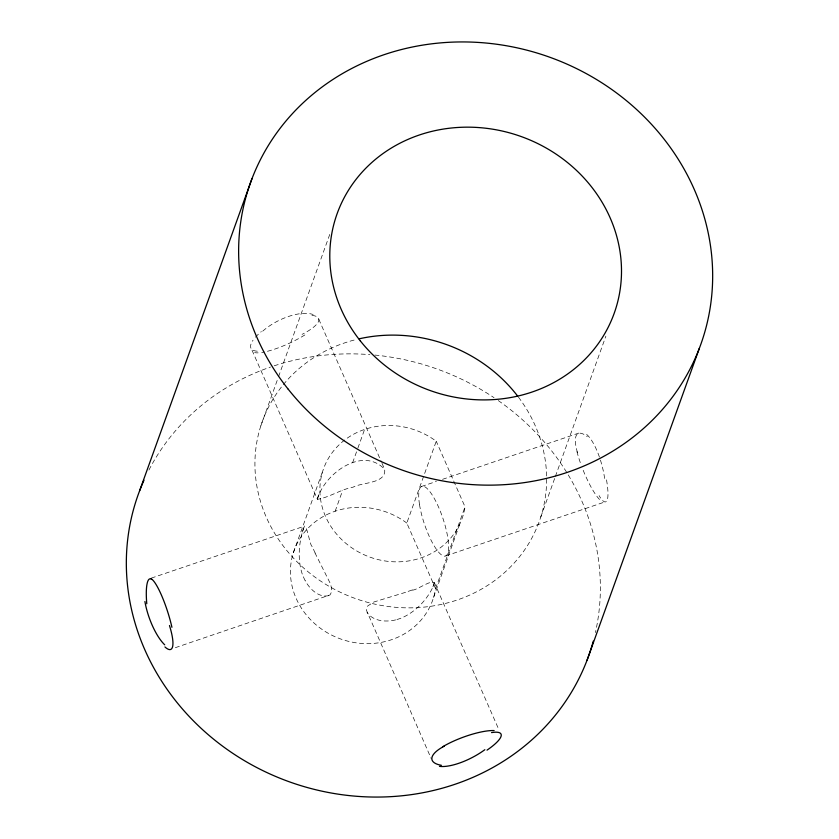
<?xml version="1.0" encoding="UTF-8"?>
<svg xmlns="http://www.w3.org/2000/svg" width="839" height="839" viewBox="0 0 839 839"><rect width="100%" height="100%" fill="white"/><g stroke="black" fill="none" stroke-linecap="round" stroke-linejoin="round"><path stroke-width="0.63" stroke-dasharray="4.2 3.15" d="M317.436 499.331C323.833 474.287 362.417 445.519 384.661 469.347C386.527 483.778 361.955 482.184 353.114 487.155C340.791 489.368 329.276 497.464 317.436 499.331L251.574 349.192M412.348 590.027C415.819 591.149 436.091 575.953 433.868 585.045C427.691 599.088 416.438 611.191 402.416 617.609A32.931 22.905 -34 0 1 395.62 619.853M317.289 498.723L319.281 493.185M434.361 582.885L432.368 588.422M312.202 546.546C309.591 545.79 306.508 519.645 303.487 528.434C298.768 543.085 297.394 559.351 302.271 574.138M302.365 531.978L304.358 526.452M433.585 597.431L459.762 524.113M260.814 425.918L278.087 377.928M278.527 376.701L330.367 232.728M293.367 552.681L322.816 470.889M335.16 511.213L342.648 490.416M352.621 462.688L357.12 450.207M357.865 448.131L364.608 429.411M406.81 523.054A73.612 67.456 19.8 0 0 298.39 541.145A73.612 67.456 19.8 0 0 341.442 639.255A73.612 67.456 19.8 0 0 435.577 588.632L406.81 523.054L436.249 441.262A73.612 67.456 19.8 0 0 327.839 459.353A73.612 67.456 19.8 0 0 370.88 557.463A73.612 67.456 19.8 0 0 465.026 506.84L436.249 441.262M435.577 588.632L465.026 506.84M540.756 517.055L554.936 477.685M555.376 476.447L605.873 336.177M175.351 647.677L330 594.956L332.003 591.17L330.66 584.196L315.055 553.048M151.282 578.123L304.714 526.063M421.493 486.484L436.353 481.439M442.541 479.331L580.011 432.672M445.845 555.879L604.08 502.225M328.72 595.659C318.516 597.934 309.654 588.81 305.123 580.64M405.541 592.334L373.9 601.993L367.839 605.863L366.339 610.037L431.256 758.718M395.609 619.916C385.898 622.234 372.956 621.405 366.989 612.271M318.82 319.292L381.504 462.142M382.028 463.338L384.661 469.347M434.214 582.276L498.513 728.839M148.933 470.018A239.23 219.22 19.8 0 1 270.494 367.052M274.185 365.814A239.23 219.22 19.8 0 1 369.873 354.624M374.876 355.065A239.23 219.22 19.8 0 1 494.035 397.676M498.261 400.57A239.23 219.22 19.8 0 1 595.407 632.575M518.46 397.162A147.213 134.901 19.8 0 1 473.731 593.194A147.213 134.901 19.8 0 1 267.326 519.488A147.213 134.901 19.8 0 1 356.711 339.396M577.484 452.588A36.685 11.368 61.6 0 1 587.269 436.658M599.528 499.488A36.685 7.677 67.8 0 1 582.759 469.232M580.294 462.604A36.685 7.677 67.8 0 1 576.655 450.407M606.513 479.877A36.685 7.488 74.4 0 1 599.098 495.618M586.66 434.413A36.685 11.536 74.8 0 1 604.625 478.471M262.733 331.153A36.685 16.528 -26.6 0 1 313.115 314.531M257.311 351.184A36.685 11.746 -28.4 0 1 253.042 340.204M255.444 337.194A36.685 11.746 -28.4 0 1 261.338 331.573M304.851 334.96A36.685 8.306 -24.8 0 1 261.726 352.485M258.097 352.852A36.685 8.306 -24.8 0 1 254.657 352.59M311.972 315.391A36.685 10.362 -19.1 0 1 302.082 334.362M315.181 553.09A32.931 6.471 62.7 0 1 312.36 546.682M305.176 580.578A32.931 21.762 82.5 0 1 302.334 574.096M412.127 590.006A32.931 5.317 -16.2 0 1 405.426 592.261M419.521 504.617A36.801 9.669 71.3 0 0 444.943 556.152A36.801 9.669 71.3 0 0 436.553 502.771A36.801 9.669 71.3 0 0 419.521 504.617"/><path stroke-width="1.26" d="M139.641 490.721L251.941 178.791M587.059 660.209L699.359 348.279M593.288 641.101A239.23 219.22 19.8 0 1 289.528 781.875A239.23 219.22 19.8 0 1 143.993 480.233M359.071 338.841A147.213 134.901 19.8 0 1 517.705 396.165M146.773 603.755A36.685 7.624 80.7 0 1 151.807 579.487M151.188 578.805A36.685 6.806 72.1 0 1 171.922 627.299M169.478 625.548A36.685 9.009 66.6 0 1 164.947 646.942M164.706 644.824A36.685 12.396 70.3 0 1 144.916 601.521M441.377 765.294A36.685 12.554 -13.8 0 1 444.24 746.165M442.552 746.836A36.685 9.061 -20.3 0 1 494.129 730.57M491.539 732.604A36.685 9.03 -27 0 1 487.019 750.139M484.848 749.699A36.685 13.036 -27.2 0 1 439.479 766.353M288.217 389.223A239.23 219.22 19.8 0 0 695.007 358.767A239.23 219.22 19.8 0 0 443.726 42.632A239.23 219.22 19.8 0 0 288.217 389.223M360.309 340.875A147.213 134.901 19.8 0 0 610.635 322.134A147.213 134.901 19.8 0 0 456.007 127.591A147.213 134.901 19.8 0 0 360.309 340.875"/></g></svg>
